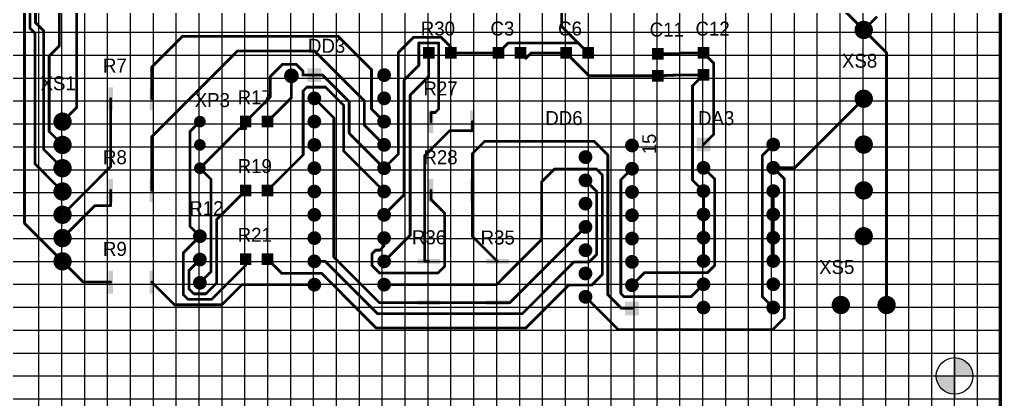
# Model space of a CAD drawing. Header units: millimetres. Extents: x -576 to 507, y -350 to 602.
# Drawn here: x 156.6 to 263.7, y 222.9 to 264.3 of the extents above; entities that cross this region are included whole.
import ezdxf

# ---------------------------------------------------------------- set-up
doc = ezdxf.new("R2010")
doc.units = ezdxf.units.MM

msp = doc.modelspace()

# ---------------------------------------------------------------- hatches: boundary and pattern name
h = msp.add_hatch(color=256)
h.dxf.hatch_style = 1
h.paths.add_polyline_path([(258.744, 337.419), (258.744, 335.419), (260.744, 335.419, 0.4142136)])
h.paths.add_polyline_path([(258.744, 335.419), (256.744, 335.419, 0.4142136), (258.744, 333.419)])
h.paths.add_polyline_path([(148.744, 337.419), (148.744, 335.419), (150.744, 335.419, 0.4142136)])
h.paths.add_polyline_path([(148.744, 335.419), (146.744, 335.419, 0.4142136), (148.744, 333.419)])
h.paths.add_polyline_path([(148.744, 227.419), (148.744, 225.419), (150.744, 225.419, 0.4142136)])
h.paths.add_polyline_path([(148.744, 225.419), (146.744, 225.419, 0.4142136), (148.744, 223.419)])
h.paths.add_polyline_path([(258.744, 227.419), (258.744, 225.419), (260.744, 225.419, 0.4142136)])
h.paths.add_polyline_path([(258.744, 225.419), (256.744, 225.419, 0.4142136), (258.744, 223.419)])

# ---------------------------------------------------------------- linework, layer by layer
for p, q in [((158.744, 220.419), (158.744, 340.419)), ((161.244, 220.419), (161.244, 340.419)), ((161.244, 220.419), (161.244, 340.419)), ((161.244, 220.419), (161.244, 340.419)), ((161.244, 220.419), (161.244, 340.419)), ((163.744, 220.419), (163.744, 340.419)), ((166.244, 220.419), (166.244, 340.419)), ((166.244, 220.419), (166.244, 340.419)), ((166.244, 220.419), (166.244, 340.419)), ((166.244, 220.419), (166.244, 340.419)), ((168.744, 220.419), (168.744, 340.419)), ((171.244, 220.419), (171.244, 340.419)), ((171.244, 220.419), (171.244, 340.419)), ((171.244, 220.419), (171.244, 340.419)), ((171.244, 220.419), (171.244, 340.419)), ((173.744, 220.419), (173.744, 340.419)), ((176.244, 220.419), (176.244, 340.419)), ((176.244, 220.419), (176.244, 340.419)), ((176.244, 220.419), (176.244, 340.419)), ((176.244, 220.419), (176.244, 340.419)), ((178.744, 220.419), (178.744, 340.419)), ((178.744, 220.419), (178.744, 340.419)), ((181.244, 220.419), (181.244, 340.419)), ((181.244, 220.419), (181.244, 340.419)), ((181.244, 220.419), (181.244, 340.419)), ((181.244, 220.419), (181.244, 340.419)), ((181.244, 220.419), (181.244, 340.419)), ((181.244, 220.419), (181.244, 340.419)), ((181.244, 220.419), (181.244, 340.419)), ((181.244, 220.419), (181.244, 340.419)), ((183.744, 220.419), (183.744, 340.419)), ((186.244, 220.419), (186.244, 340.419)), ((186.244, 220.419), (186.244, 340.419)), ((186.244, 220.419), (186.244, 340.419)), ((186.244, 220.419), (186.244, 340.419)), ((188.744, 220.419), (188.744, 340.419)), ((191.244, 220.419), (191.244, 340.419)), ((191.244, 220.419), (191.244, 340.419)), ((191.244, 220.419), (191.244, 340.419)), ((191.244, 220.419), (191.244, 340.419)), ((193.744, 220.419), (193.744, 340.419)), ((196.244, 220.419), (196.244, 340.419)), ((196.244, 220.419), (196.244, 340.419)), ((196.244, 220.419), (196.244, 340.419)), ((196.244, 220.419), (196.244, 340.419)), ((198.744, 220.419), (198.744, 340.419)), ((201.244, 220.419), (201.244, 340.419)), ((201.244, 220.419), (201.244, 340.419)), ((201.244, 220.419), (201.244, 340.419)), ((201.244, 220.419), (201.244, 340.419)), ((203.744, 220.419), (203.744, 340.419)), ((203.744, 220.419), (203.744, 340.419)), ((206.244, 220.419), (206.244, 340.419)), ((206.244, 220.419), (206.244, 340.419)), ((206.244, 220.419), (206.244, 340.419)), ((206.244, 220.419), (206.244, 340.419)), ((206.244, 220.419), (206.244, 340.419)), ((206.244, 220.419), (206.244, 340.419)), ((206.244, 220.419), (206.244, 340.419)), ((206.244, 220.419), (206.244, 340.419)), ((208.744, 220.419), (208.744, 340.419)), ((211.244, 220.419), (211.244, 340.419)), ((211.244, 220.419), (211.244, 340.419)), ((211.244, 220.419), (211.244, 340.419)), ((211.244, 220.419), (211.244, 340.419)), ((213.744, 220.419), (213.744, 340.419)), ((216.244, 220.419), (216.244, 340.419)), ((216.244, 220.419), (216.244, 340.419)), ((216.244, 220.419), (216.244, 340.419)), ((216.244, 220.419), (216.244, 340.419)), ((218.744, 220.419), (218.744, 340.419)), ((221.244, 220.419), (221.244, 340.419)), ((221.244, 220.419), (221.244, 340.419)), ((221.244, 220.419), (221.244, 340.419)), ((221.244, 220.419), (221.244, 340.419)), ((223.744, 220.419), (223.744, 340.419)), ((226.244, 220.419), (226.244, 340.419)), ((226.244, 220.419), (226.244, 340.419)), ((226.244, 220.419), (226.244, 340.419)), ((226.244, 220.419), (226.244, 340.419)), ((228.744, 220.419), (228.744, 340.419)), ((228.744, 220.419), (228.744, 340.419)), ((231.244, 220.419), (231.244, 340.419)), ((231.244, 220.419), (231.244, 340.419)), ((231.244, 220.419), (231.244, 340.419)), ((231.244, 220.419), (231.244, 340.419)), ((231.244, 220.419), (231.244, 340.419)), ((231.244, 220.419), (231.244, 340.419)), ((231.244, 220.419), (231.244, 340.419)), ((231.244, 220.419), (231.244, 340.419)), ((233.744, 220.419), (233.744, 340.419)), ((236.244, 220.419), (236.244, 340.419)), ((236.244, 220.419), (236.244, 340.419)), ((236.244, 220.419), (236.244, 340.419)), ((236.244, 220.419), (236.244, 340.419)), ((238.744, 220.419), (238.744, 340.419)), ((241.244, 220.419), (241.244, 340.419)), ((241.244, 220.419), (241.244, 340.419)), ((241.244, 220.419), (241.244, 340.419)), ((241.244, 220.419), (241.244, 340.419)), ((243.744, 220.419), (243.744, 340.419)), ((246.244, 220.419), (246.244, 340.419)), ((246.244, 220.419), (246.244, 340.419)), ((246.244, 220.419), (246.244, 340.419)), ((246.244, 220.419), (246.244, 340.419)), ((248.744, 220.419), (248.744, 340.419)), ((251.244, 220.419), (251.244, 340.419)), ((251.244, 220.419), (251.244, 340.419)), ((251.244, 220.419), (251.244, 340.419)), ((251.244, 220.419), (251.244, 340.419)), ((253.744, 220.419), (253.744, 340.419)), ((253.744, 220.419), (253.744, 340.419)), ((256.244, 220.419), (256.244, 340.419)), ((256.244, 220.419), (256.244, 340.419)), ((256.244, 220.419), (256.244, 340.419)), ((256.244, 220.419), (256.244, 340.419)), ((256.244, 220.419), (256.244, 340.419)), ((256.244, 220.419), (256.244, 340.419)), ((256.244, 220.419), (256.244, 340.419)), ((256.244, 220.419), (256.244, 340.419)), ((258.744, 220.419), (258.744, 340.419)), ((261.244, 220.419), (261.244, 340.419)), ((261.244, 220.419), (261.244, 340.419)), ((261.244, 220.419), (261.244, 340.419)), ((261.244, 220.419), (261.244, 340.419)), ((143.744, 262.919), (263.744, 262.919)), ((143.744, 260.419), (263.744, 260.419)), ((148.744, 260.419), (263.744, 260.419)), ((143.744, 257.919), (263.744, 257.919)), ((143.744, 255.419), (263.744, 255.419)), ((143.744, 252.919), (263.744, 252.919)), ((143.744, 250.419), (263.744, 250.419)), ((143.744, 247.919), (263.744, 247.919)), ((143.744, 245.419), (263.744, 245.419)), ((148.744, 245.419), (263.744, 245.419)), ((143.744, 242.919), (263.744, 242.919)), ((143.744, 240.419), (263.744, 240.419)), ((143.744, 237.919), (263.744, 237.919)), ((143.744, 235.419), (263.744, 235.419)), ((143.744, 232.919), (263.744, 232.919)), ((143.744, 230.419), (263.744, 230.419)), ((143.744, 227.919), (263.744, 227.919)), ((258.744, 227.919), (258.744, 222.919)), ((258.744, 227.919), (258.744, 222.919)), ((143.744, 225.419), (263.744, 225.419)), ((256.244, 225.419), (261.244, 225.419)), ((256.244, 225.419), (261.244, 225.419)), ((143.744, 222.919), (263.744, 222.919))]:
    msp.add_line(p, q)
at = {"lineweight": 60}
msp.add_line((263.744, 220.419), (263.744, 340.419), dxfattribs=at)
at = {"const_width": 0.3}
for points in [[(162.858, 254.698), (162.858, 304.872)], [(160.969, 261.433), (160.969, 296.016)], [(157.169, 242.069), (157.169, 290.2)], [(157.769, 263.359), (157.769, 271.699)], [(158.369, 263.957), (158.369, 271.45)], [(215.842, 263.537), (215.842, 271.145)], [(242.508, 269.471), (248.819, 263.159)], [(248.819, 263.159), (250.285, 264.625)], [(157.769, 263.359), (158.311, 262.818)], [(158.369, 263.957), (159.251, 263.075)], [(215.842, 263.537), (217.632, 261.747)], [(158.311, 248.548), (158.311, 262.818)], [(159.251, 250.148), (159.251, 263.075)], [(171.069, 259.113), (174.415, 262.458)], [(174.415, 262.458), (191.433, 262.458)], [(191.433, 262.458), (195.065, 258.826)], [(198.005, 260.715), (199.634, 262.344)], [(199.634, 262.344), (202.687, 262.344)], [(202.687, 262.344), (203.719, 261.312)], [(248.819, 263.159), (251.319, 260.659)], [(159.861, 260.324), (160.969, 261.433)], [(200.234, 261.744), (202.406, 261.744)], [(200.234, 259.296), (200.234, 261.744)], [(202.406, 254.546), (202.406, 261.744)], [(203.719, 260.659), (203.719, 261.312)], [(208.919, 260.659), (210.007, 261.747)], [(210.007, 261.747), (217.632, 261.747)], [(217.632, 261.747), (218.719, 260.659)], [(159.861, 252.078), (159.861, 260.324)], [(171.069, 251.518), (180.409, 260.858)], [(180.409, 260.858), (188.842, 260.858)], [(188.842, 260.858), (194.278, 255.422)], [(198.005, 249.645), (198.005, 260.715)], [(201.319, 258.095), (201.319, 260.659)], [(203.719, 260.659), (206.317, 260.659)], [(206.317, 260.659), (208.919, 260.659)], [(206.317, 260.659), (206.317, 260.659)], [(211.319, 260.659), (211.919, 260.06)], [(211.919, 260.06), (212.519, 260.659)], [(212.519, 260.659), (216.319, 260.659)], [(216.319, 260.659), (218.819, 258.159)], [(226.319, 260.559), (228.745, 260.559)], [(228.745, 260.559), (228.845, 260.659)], [(228.845, 260.659), (231.319, 260.659)], [(231.319, 260.659), (232.428, 259.55)], [(251.319, 233.159), (251.319, 260.659)], [(171.069, 255.659), (171.069, 259.113)], [(183.994, 258.066), (185.338, 259.409)], [(185.338, 259.409), (186.837, 259.409)], [(186.837, 259.409), (187.569, 258.677)], [(198.634, 257.695), (200.234, 259.296)], [(232.428, 251.768), (232.428, 259.55)], [(183.994, 255.834), (183.994, 258.066)], [(186.319, 255.759), (186.319, 258.159)], [(187.569, 258.239), (187.569, 258.677)], [(187.569, 258.239), (188.819, 258.239)], [(188.819, 258.239), (189.71, 258.239)], [(189.71, 258.239), (192.627, 255.323)], [(195.065, 254.534), (195.065, 258.826)], [(199.289, 256.065), (201.319, 258.095)], [(218.819, 258.159), (226.319, 258.159)], [(226.319, 258.159), (228.845, 258.259)], [(228.845, 258.259), (231.319, 258.259)], [(230.117, 257.057), (231.319, 258.259)], [(187.597, 256.514), (188.004, 256.921)], [(188.004, 256.921), (190.036, 256.921)], [(190.036, 256.921), (192.017, 254.94)], [(198.634, 245.194), (198.634, 257.695)], [(230.117, 246.782), (230.117, 257.057)], [(187.597, 249.537), (187.597, 256.514)], [(199.289, 240.769), (199.289, 256.065)], [(166.569, 248.249), (166.569, 255.659)], [(181.319, 253.159), (183.994, 255.834)], [(183.719, 253.159), (186.319, 255.759)], [(188.819, 255.699), (190.95, 253.569)], [(192.017, 249.962), (192.017, 254.94)], [(192.627, 251.892), (192.627, 255.323)], [(194.278, 252.781), (194.278, 255.422)], [(241.279, 248.119), (248.819, 255.659)], [(161.319, 253.159), (162.858, 254.698)], [(195.065, 254.534), (196.439, 253.159)], [(201.569, 254.152), (202.012, 254.152)], [(201.569, 253.159), (201.569, 254.152)], [(202.012, 254.152), (202.406, 254.546)], [(175.228, 252.068), (176.319, 253.159)], [(181.319, 252.387), (181.319, 253.159)], [(190.95, 238.379), (190.95, 253.569)], [(194.278, 252.781), (196.439, 250.619)], [(206.069, 252.171), (206.069, 253.159)], [(159.861, 252.078), (161.319, 250.619)], [(175.228, 241.751), (175.228, 252.068)], [(176.319, 248.079), (180.627, 252.387)], [(180.627, 252.387), (181.319, 252.387)], [(192.627, 251.892), (196.439, 248.079)], [(200.856, 249.428), (203.599, 252.171)], [(203.599, 252.171), (206.069, 252.171)], [(231.319, 250.659), (232.428, 251.768)], [(171.069, 245.659), (171.069, 251.518)], [(206.069, 249.663), (207.409, 251.003)], [(207.409, 251.003), (219.398, 251.003)], [(219.398, 251.003), (220.871, 249.529)], [(237.737, 249.457), (238.939, 250.659)], [(159.251, 250.148), (161.319, 248.079)], [(183.719, 245.659), (187.597, 249.537)], [(192.017, 249.962), (196.439, 245.539)], [(196.439, 248.079), (198.005, 249.645)], [(200.856, 237.909), (200.856, 249.428)], [(206.069, 245.659), (206.069, 249.663)], [(220.871, 234.289), (220.871, 249.529)], [(237.737, 234.082), (237.737, 249.457)], [(158.311, 248.548), (161.319, 245.539)], [(161.319, 242.999), (166.569, 248.249)], [(176.319, 248.079), (177.539, 246.86)], [(213.658, 246.608), (215.029, 247.98)], [(215.029, 247.98), (219.627, 247.98)], [(219.627, 247.98), (220.262, 247.345)], [(220.262, 236.474), (220.262, 247.345)], [(222.294, 246.808), (223.511, 248.025)], [(231.319, 248.119), (232.53, 246.909)], [(238.939, 248.119), (240.15, 246.909)], [(238.939, 248.119), (241.279, 248.119)], [(177.539, 236.799), (177.539, 246.86)], [(213.658, 240.309), (213.658, 246.608)], [(218.431, 246.755), (219.652, 245.535)], [(222.294, 234.416), (222.294, 246.808)], [(230.117, 246.782), (231.319, 245.579)], [(232.53, 237.464), (232.53, 246.909)], [(240.15, 231.749), (240.15, 246.909)], [(166.569, 243.992), (166.569, 245.659)], [(178.149, 242.489), (181.319, 245.659)], [(196.439, 242.999), (198.634, 245.194)], [(201.569, 244.653), (201.569, 245.659)], [(206.069, 240.659), (206.069, 245.659)], [(219.652, 238.658), (219.652, 245.535)], [(231.319, 243.039), (231.319, 245.579)], [(238.939, 243.039), (238.939, 245.579)], [(201.569, 244.653), (203.041, 243.181)], [(161.319, 240.459), (164.852, 243.992)], [(164.852, 243.992), (166.569, 243.992)], [(203.041, 237.363), (203.041, 243.181)], [(231.319, 240.499), (231.319, 243.039)], [(238.939, 240.499), (238.939, 243.039)], [(157.169, 242.069), (161.319, 237.919)], [(178.149, 235.554), (178.149, 242.489)], [(175.228, 241.751), (176.319, 240.659)], [(210.165, 233.409), (218.431, 241.675)], [(174.519, 238.859), (176.319, 240.659)], [(196.439, 237.919), (199.289, 240.769)], [(196.439, 239.601), (196.439, 240.459)], [(206.069, 240.659), (208.819, 237.909)], [(208.728, 235.379), (213.658, 240.309)], [(231.319, 237.959), (231.319, 240.499)], [(238.939, 237.959), (238.939, 240.499)], [(174.519, 234.284), (174.519, 238.859)], [(195.116, 238.734), (195.522, 239.141)], [(195.116, 237.464), (195.116, 238.734)], [(195.522, 239.141), (195.979, 239.141)], [(195.979, 239.141), (196.439, 239.601)], [(161.319, 237.919), (163.579, 235.659)], [(175.119, 236.919), (176.319, 238.119)], [(181.319, 237.489), (181.319, 238.159)], [(183.719, 238.159), (185.278, 236.601)], [(188.819, 237.919), (190.003, 237.919)], [(190.003, 237.919), (195.716, 232.207)], [(190.95, 238.379), (195.919, 233.409)], [(200.856, 237.909), (201.319, 237.909)], [(211.524, 232.207), (217.163, 237.845)], [(217.163, 237.845), (218.839, 237.845)], [(218.839, 237.845), (219.652, 238.658)], [(175.119, 234.919), (175.119, 236.919)], [(176.319, 235.579), (177.539, 236.799)], [(177.609, 233.779), (181.319, 237.489)], [(185.278, 236.601), (189.629, 236.601)], [(189.629, 236.601), (195.571, 230.659)], [(195.116, 237.464), (195.929, 236.652)], [(195.929, 236.652), (202.329, 236.652)], [(202.329, 236.652), (203.041, 237.363)], [(223.511, 235.325), (224.863, 236.677)], [(224.863, 236.677), (231.743, 236.677)], [(231.743, 236.677), (232.53, 237.464)], [(163.579, 235.659), (166.569, 235.659)], [(171.069, 235.659), (173.549, 233.179)], [(176.974, 234.379), (178.149, 235.554)], [(219.119, 235.331), (220.262, 236.474)], [(175.119, 234.919), (175.659, 234.379)], [(178.719, 233.179), (180.919, 235.379)], [(180.919, 235.379), (188.819, 235.379)], [(196.439, 235.379), (208.728, 235.379)], [(211.933, 230.659), (216.604, 235.331)], [(216.604, 235.331), (219.119, 235.331)], [(229.961, 234.061), (231.319, 235.419)], [(174.519, 234.284), (175.024, 233.779)], [(175.024, 233.779), (177.609, 233.779)], [(175.659, 234.379), (176.974, 234.379)], [(195.919, 233.409), (201.319, 233.409)], [(201.319, 233.409), (208.819, 233.409)], [(208.819, 233.409), (210.165, 233.409)], [(218.431, 234.055), (222.007, 230.479)], [(220.871, 234.289), (222.375, 232.785)], [(222.294, 234.416), (222.649, 234.061)], [(222.649, 234.061), (229.961, 234.061)], [(237.737, 234.082), (238.939, 232.879)], [(173.549, 233.179), (178.719, 233.179)], [(222.375, 232.785), (223.511, 232.785)], [(195.716, 232.207), (211.524, 232.207)], [(238.88, 230.479), (240.15, 231.749)], [(195.571, 230.659), (211.933, 230.659)], [(222.007, 230.479), (238.88, 230.479)]]:
    msp.add_lwpolyline(points, dxfattribs=at)
for points, const_width in [([(157.694, 263.359, 1), (157.844, 263.359, 1)], 0.15), ([(157.694, 263.359, 1), (157.844, 263.359, 1)], 0.15), ([(158.294, 263.957, 1), (158.444, 263.957, 1)], 0.15), ([(158.294, 263.957, 1), (158.444, 263.957, 1)], 0.15), ([(215.767, 263.537, 1), (215.917, 263.537, 1)], 0.15), ([(215.767, 263.537, 1), (215.917, 263.537, 1)], 0.15), ([(248.319, 263.159, 1), (249.319, 263.159, 1)], 1), ([(158.236, 262.818, 1), (158.386, 262.818, 1)], 0.15), ([(158.236, 262.818, 1), (158.386, 262.818, 1)], 0.15), ([(159.176, 263.075, 1), (159.326, 263.075, 1)], 0.15), ([(159.176, 263.075, 1), (159.326, 263.075, 1)], 0.15), ([(174.34, 262.458, 1), (174.49, 262.458, 1)], 0.15), ([(174.34, 262.458, 1), (174.49, 262.458, 1)], 0.15), ([(191.358, 262.458, 1), (191.508, 262.458, 1)], 0.15), ([(191.358, 262.458, 1), (191.508, 262.458, 1)], 0.15), ([(199.559, 262.344, 1), (199.709, 262.344, 1)], 0.15), ([(199.559, 262.344, 1), (199.709, 262.344, 1)], 0.15), ([(202.612, 262.344, 1), (202.762, 262.344, 1)], 0.15), ([(202.612, 262.344, 1), (202.762, 262.344, 1)], 0.15), ([(248.744, 263.159, 1), (248.894, 263.159, 1)], 0.15), ([(248.744, 263.159, 1), (248.894, 263.159, 1)], 0.15), ([(248.744, 263.159, 1), (248.894, 263.159, 1)], 0.15), ([(160.894, 261.433, 1), (161.044, 261.433, 1)], 0.15), ([(160.894, 261.433, 1), (161.044, 261.433, 1)], 0.15), ([(200.159, 261.744, 1), (200.309, 261.744, 1)], 0.15), ([(200.159, 261.744, 1), (200.309, 261.744, 1)], 0.15), ([(202.331, 261.744, 1), (202.481, 261.744, 1)], 0.15), ([(202.331, 261.744, 1), (202.481, 261.744, 1)], 0.15), ([(203.644, 261.312, 1), (203.794, 261.312, 1)], 0.15), ([(203.644, 261.312, 1), (203.794, 261.312, 1)], 0.15), ([(209.932, 261.747, 1), (210.082, 261.747, 1)], 0.15), ([(209.932, 261.747, 1), (210.082, 261.747, 1)], 0.15), ([(217.557, 261.747, 1), (217.707, 261.747, 1)], 0.15), ([(217.557, 261.747, 1), (217.707, 261.747, 1)], 0.15), ([(217.557, 261.747, 1), (217.707, 261.747, 1)], 0.15), ([(159.786, 260.324, 1), (159.936, 260.324, 1)], 0.15), ([(159.786, 260.324, 1), (159.936, 260.324, 1)], 0.15), ([(180.334, 260.858, 1), (180.484, 260.858, 1)], 0.15), ([(180.334, 260.858, 1), (180.484, 260.858, 1)], 0.15), ([(188.767, 260.858, 1), (188.917, 260.858, 1)], 0.15), ([(188.767, 260.858, 1), (188.917, 260.858, 1)], 0.15), ([(197.93, 260.715, 1), (198.08, 260.715, 1)], 0.15), ([(197.93, 260.715, 1), (198.08, 260.715, 1)], 0.15), ([(201.244, 260.659, 1), (201.394, 260.659, 1)], 0.15), ([(203.644, 260.659, 1), (203.794, 260.659, 1)], 0.15), ([(203.644, 260.659, 1), (203.794, 260.659, 1)], 0.15), ([(206.242, 260.659, 1), (206.392, 260.659, 1)], 0.15), ([(206.242, 260.659, 1), (206.392, 260.659, 1)], 0.15), ([(206.242, 260.659, 1), (206.392, 260.659, 1)], 0.15), ([(206.242, 260.659, 1), (206.392, 260.659, 1)], 0.15), ([(208.844, 260.659, 1), (208.994, 260.659, 1)], 0.15), ([(208.844, 260.659, 1), (208.994, 260.659, 1)], 0.15), ([(211.244, 260.659, 1), (211.394, 260.659, 1)], 0.15), ([(212.444, 260.659, 1), (212.594, 260.659, 1)], 0.15), ([(212.444, 260.659, 1), (212.594, 260.659, 1)], 0.15), ([(216.244, 260.659, 1), (216.394, 260.659, 1)], 0.15), ([(216.244, 260.659, 1), (216.394, 260.659, 1)], 0.15), ([(218.644, 260.659, 1), (218.794, 260.659, 1)], 0.15), ([(226.244, 260.559, 1), (226.394, 260.559, 1)], 0.15), ([(228.67, 260.559, 1), (228.82, 260.559, 1)], 0.15), ([(228.67, 260.559, 1), (228.82, 260.559, 1)], 0.15), ([(228.77, 260.659, 1), (228.92, 260.659, 1)], 0.15), ([(228.77, 260.659, 1), (228.92, 260.659, 1)], 0.15), ([(231.244, 260.659, 1), (231.394, 260.659, 1)], 0.15), ([(231.244, 260.659, 1), (231.394, 260.659, 1)], 0.15), ([(251.244, 260.659, 1), (251.394, 260.659, 1)], 0.15), ([(251.244, 260.659, 1), (251.394, 260.659, 1)], 0.15), ([(170.994, 259.113, 1), (171.144, 259.113, 1)], 0.15), ([(170.994, 259.113, 1), (171.144, 259.113, 1)], 0.15), ([(185.263, 259.409, 1), (185.413, 259.409, 1)], 0.15), ([(185.263, 259.409, 1), (185.413, 259.409, 1)], 0.15), ([(186.762, 259.409, 1), (186.912, 259.409, 1)], 0.15), ([(186.762, 259.409, 1), (186.912, 259.409, 1)], 0.15), ([(200.159, 259.296, 1), (200.309, 259.296, 1)], 0.15), ([(200.159, 259.296, 1), (200.309, 259.296, 1)], 0.15), ([(211.844, 260.06, 1), (211.994, 260.06, 1)], 0.15), ([(211.844, 260.06, 1), (211.994, 260.06, 1)], 0.15), ([(232.353, 259.55, 1), (232.503, 259.55, 1)], 0.15), ([(232.353, 259.55, 1), (232.503, 259.55, 1)], 0.15), ([(183.919, 258.066, 1), (184.069, 258.066, 1)], 0.15), ([(183.919, 258.066, 1), (184.069, 258.066, 1)], 0.15), ([(185.919, 258.159, 1), (186.719, 258.159, 1)], 0.8), ([(186.244, 258.159, 1), (186.394, 258.159, 1)], 0.15), ([(187.494, 258.677, 1), (187.644, 258.677, 1)], 0.15), ([(187.494, 258.677, 1), (187.644, 258.677, 1)], 0.15), ([(187.494, 258.239, 1), (187.644, 258.239, 1)], 0.15), ([(187.494, 258.239, 1), (187.644, 258.239, 1)], 0.15), ([(188.744, 258.239, 1), (188.894, 258.239, 1)], 0.15), ([(188.744, 258.239, 1), (188.894, 258.239, 1)], 0.15), ([(189.635, 258.239, 1), (189.785, 258.239, 1)], 0.15), ([(189.635, 258.239, 1), (189.785, 258.239, 1)], 0.15), ([(194.99, 258.826, 1), (195.14, 258.826, 1)], 0.15), ([(194.99, 258.826, 1), (195.14, 258.826, 1)], 0.15), ([(196.064, 258.239, 1), (196.814, 258.239, 1)], 0.75), ([(201.244, 258.095, 1), (201.394, 258.095, 1)], 0.15), ([(201.244, 258.095, 1), (201.394, 258.095, 1)], 0.15), ([(218.744, 258.159, 1), (218.894, 258.159, 1)], 0.15), ([(218.744, 258.159, 1), (218.894, 258.159, 1)], 0.15), ([(226.244, 258.159, 1), (226.394, 258.159, 1)], 0.15), ([(226.244, 258.159, 1), (226.394, 258.159, 1)], 0.15), ([(228.77, 258.259, 1), (228.92, 258.259, 1)], 0.15), ([(228.77, 258.259, 1), (228.92, 258.259, 1)], 0.15), ([(231.244, 258.259, 1), (231.394, 258.259, 1)], 0.15), ([(231.244, 258.259, 1), (231.394, 258.259, 1)], 0.15), ([(187.929, 256.921, 1), (188.079, 256.921, 1)], 0.15), ([(187.929, 256.921, 1), (188.079, 256.921, 1)], 0.15), ([(189.961, 256.921, 1), (190.111, 256.921, 1)], 0.15), ([(189.961, 256.921, 1), (190.111, 256.921, 1)], 0.15), ([(198.559, 257.695, 1), (198.709, 257.695, 1)], 0.15), ([(198.559, 257.695, 1), (198.709, 257.695, 1)], 0.15), ([(230.042, 257.057, 1), (230.192, 257.057, 1)], 0.15), ([(230.042, 257.057, 1), (230.192, 257.057, 1)], 0.15), ([(187.522, 256.514, 1), (187.672, 256.514, 1)], 0.15), ([(187.522, 256.514, 1), (187.672, 256.514, 1)], 0.15), ([(188.444, 255.699, 1), (189.194, 255.699, 1)], 0.75), ([(196.064, 255.699, 1), (196.814, 255.699, 1)], 0.75), ([(199.214, 256.065, 1), (199.364, 256.065, 1)], 0.15), ([(199.214, 256.065, 1), (199.364, 256.065, 1)], 0.15), ([(248.319, 255.659, 1), (249.319, 255.659, 1)], 1), ([(166.494, 255.659, 1), (166.644, 255.659, 1)], 0.15), ([(170.994, 255.659, 1), (171.144, 255.659, 1)], 0.15), ([(183.919, 255.834, 1), (184.069, 255.834, 1)], 0.15), ([(183.919, 255.834, 1), (184.069, 255.834, 1)], 0.15), ([(186.244, 255.759, 1), (186.394, 255.759, 1)], 0.15), ([(186.244, 255.759, 1), (186.394, 255.759, 1)], 0.15), ([(188.744, 255.699, 1), (188.894, 255.699, 1)], 0.15), ([(191.942, 254.94, 1), (192.092, 254.94, 1)], 0.15), ([(191.942, 254.94, 1), (192.092, 254.94, 1)], 0.15), ([(192.552, 255.323, 1), (192.702, 255.323, 1)], 0.15), ([(192.552, 255.323, 1), (192.702, 255.323, 1)], 0.15), ([(194.203, 255.422, 1), (194.353, 255.422, 1)], 0.15), ([(194.203, 255.422, 1), (194.353, 255.422, 1)], 0.15), ([(248.744, 255.659, 1), (248.894, 255.659, 1)], 0.15), ([(160.819, 253.159, 1), (161.819, 253.159, 1)], 1), ([(162.783, 254.698, 1), (162.933, 254.698, 1)], 0.15), ([(162.783, 254.698, 1), (162.933, 254.698, 1)], 0.15), ([(188.444, 253.159, 1), (189.194, 253.159, 1)], 0.75), ([(194.99, 254.534, 1), (195.14, 254.534, 1)], 0.15), ([(194.99, 254.534, 1), (195.14, 254.534, 1)], 0.15), ([(196.064, 253.159, 1), (196.814, 253.159, 1)], 0.75), ([(201.494, 254.152, 1), (201.644, 254.152, 1)], 0.15), ([(201.494, 254.152, 1), (201.644, 254.152, 1)], 0.15), ([(201.937, 254.152, 1), (202.087, 254.152, 1)], 0.15), ([(201.937, 254.152, 1), (202.087, 254.152, 1)], 0.15), ([(202.331, 254.546, 1), (202.481, 254.546, 1)], 0.15), ([(202.331, 254.546, 1), (202.481, 254.546, 1)], 0.15), ([(161.244, 253.159, 1), (161.394, 253.159, 1)], 0.15), ([(176.002, 253.159, 1), (176.637, 253.159, 1)], 0.635), ([(176.244, 253.159, 1), (176.394, 253.159, 1)], 0.15), ([(181.244, 253.159, 1), (181.394, 253.159, 1)], 0.15), ([(181.244, 253.159, 1), (181.394, 253.159, 1)], 0.15), ([(183.644, 253.159, 1), (183.794, 253.159, 1)], 0.15), ([(190.875, 253.569, 1), (191.025, 253.569, 1)], 0.15), ([(190.875, 253.569, 1), (191.025, 253.569, 1)], 0.15), ([(194.203, 252.781, 1), (194.353, 252.781, 1)], 0.15), ([(194.203, 252.781, 1), (194.353, 252.781, 1)], 0.15), ([(196.364, 253.159, 1), (196.514, 253.159, 1)], 0.15), ([(201.494, 253.159, 1), (201.644, 253.159, 1)], 0.15), ([(205.994, 253.159, 1), (206.144, 253.159, 1)], 0.15), ([(159.786, 252.078, 1), (159.936, 252.078, 1)], 0.15), ([(159.786, 252.078, 1), (159.936, 252.078, 1)], 0.15), ([(175.153, 252.068, 1), (175.303, 252.068, 1)], 0.15), ([(175.153, 252.068, 1), (175.303, 252.068, 1)], 0.15), ([(180.552, 252.387, 1), (180.702, 252.387, 1)], 0.15), ([(180.552, 252.387, 1), (180.702, 252.387, 1)], 0.15), ([(181.244, 252.387, 1), (181.394, 252.387, 1)], 0.15), ([(181.244, 252.387, 1), (181.394, 252.387, 1)], 0.15), ([(192.552, 251.892, 1), (192.702, 251.892, 1)], 0.15), ([(192.552, 251.892, 1), (192.702, 251.892, 1)], 0.15), ([(203.524, 252.171, 1), (203.674, 252.171, 1)], 0.15), ([(203.524, 252.171, 1), (203.674, 252.171, 1)], 0.15), ([(205.994, 252.171, 1), (206.144, 252.171, 1)], 0.15), ([(205.994, 252.171, 1), (206.144, 252.171, 1)], 0.15), ([(232.353, 251.768, 1), (232.503, 251.768, 1)], 0.15), ([(232.353, 251.768, 1), (232.503, 251.768, 1)], 0.15), ([(160.819, 250.619, 1), (161.819, 250.619, 1)], 1), ([(161.244, 250.619, 1), (161.394, 250.619, 1)], 0.15), ([(170.994, 251.518, 1), (171.144, 251.518, 1)], 0.15), ([(170.994, 251.518, 1), (171.144, 251.518, 1)], 0.15), ([(176.002, 250.619, 1), (176.637, 250.619, 1)], 0.635), ([(188.444, 250.619, 1), (189.194, 250.619, 1)], 0.75), ([(196.064, 250.619, 1), (196.814, 250.619, 1)], 0.75), ([(196.364, 250.619, 1), (196.514, 250.619, 1)], 0.15), ([(207.334, 251.003, 1), (207.484, 251.003, 1)], 0.15), ([(207.334, 251.003, 1), (207.484, 251.003, 1)], 0.15), ([(219.323, 251.003, 1), (219.473, 251.003, 1)], 0.15), ([(219.323, 251.003, 1), (219.473, 251.003, 1)], 0.15), ([(223.136, 250.565, 1), (223.886, 250.565, 1)], 0.75), ([(231.244, 250.659, 1), (231.394, 250.659, 1)], 0.15), ([(238.564, 250.659, 1), (239.314, 250.659, 1)], 0.75), ([(238.864, 250.659, 1), (239.014, 250.659, 1)], 0.15), ([(248.319, 250.659, 1), (249.319, 250.659, 1)], 1), ([(159.176, 250.148, 1), (159.326, 250.148, 1)], 0.15), ([(159.176, 250.148, 1), (159.326, 250.148, 1)], 0.15), ([(187.522, 249.537, 1), (187.672, 249.537, 1)], 0.15), ([(187.522, 249.537, 1), (187.672, 249.537, 1)], 0.15), ([(191.942, 249.962, 1), (192.092, 249.962, 1)], 0.15), ([(191.942, 249.962, 1), (192.092, 249.962, 1)], 0.15), ([(197.93, 249.645, 1), (198.08, 249.645, 1)], 0.15), ([(197.93, 249.645, 1), (198.08, 249.645, 1)], 0.15), ([(200.781, 249.428, 1), (200.931, 249.428, 1)], 0.15), ([(200.781, 249.428, 1), (200.931, 249.428, 1)], 0.15), ([(205.994, 249.663, 1), (206.144, 249.663, 1)], 0.15), ([(205.994, 249.663, 1), (206.144, 249.663, 1)], 0.15), ([(218.056, 249.295, 1), (218.806, 249.295, 1)], 0.75), ([(220.796, 249.529, 1), (220.946, 249.529, 1)], 0.15), ([(220.796, 249.529, 1), (220.946, 249.529, 1)], 0.15), ([(237.662, 249.457, 1), (237.812, 249.457, 1)], 0.15), ([(237.662, 249.457, 1), (237.812, 249.457, 1)], 0.15), ([(158.236, 248.548, 1), (158.386, 248.548, 1)], 0.15), ([(158.236, 248.548, 1), (158.386, 248.548, 1)], 0.15), ([(160.819, 248.079, 1), (161.819, 248.079, 1)], 1), ([(176.002, 248.079, 1), (176.637, 248.079, 1)], 0.635), ([(188.444, 248.079, 1), (189.194, 248.079, 1)], 0.75), ([(196.064, 248.079, 1), (196.814, 248.079, 1)], 0.75), ([(223.136, 248.025, 1), (223.886, 248.025, 1)], 0.75), ([(230.944, 248.119, 1), (231.694, 248.119, 1)], 0.75), ([(238.564, 248.119, 1), (239.314, 248.119, 1)], 0.75), ([(161.244, 248.079, 1), (161.394, 248.079, 1)], 0.15), ([(166.494, 248.249, 1), (166.644, 248.249, 1)], 0.15), ([(166.494, 248.249, 1), (166.644, 248.249, 1)], 0.15), ([(176.244, 248.079, 1), (176.394, 248.079, 1)], 0.15), ([(176.244, 248.079, 1), (176.394, 248.079, 1)], 0.15), ([(196.364, 248.079, 1), (196.514, 248.079, 1)], 0.15), ([(196.364, 248.079, 1), (196.514, 248.079, 1)], 0.15), ([(214.954, 247.98, 1), (215.104, 247.98, 1)], 0.15), ([(214.954, 247.98, 1), (215.104, 247.98, 1)], 0.15), ([(218.056, 246.755, 1), (218.806, 246.755, 1)], 0.75), ([(219.552, 247.98, 1), (219.702, 247.98, 1)], 0.15), ([(219.552, 247.98, 1), (219.702, 247.98, 1)], 0.15), ([(220.187, 247.345, 1), (220.337, 247.345, 1)], 0.15), ([(220.187, 247.345, 1), (220.337, 247.345, 1)], 0.15), ([(223.436, 248.025, 1), (223.586, 248.025, 1)], 0.15), ([(231.244, 248.119, 1), (231.394, 248.119, 1)], 0.15), ([(238.864, 248.119, 1), (239.014, 248.119, 1)], 0.15), ([(238.864, 248.119, 1), (239.014, 248.119, 1)], 0.15), ([(241.204, 248.119, 1), (241.354, 248.119, 1)], 0.15), ([(241.204, 248.119, 1), (241.354, 248.119, 1)], 0.15), ([(160.819, 245.539, 1), (161.819, 245.539, 1)], 1), ([(177.464, 246.86, 1), (177.614, 246.86, 1)], 0.15), ([(177.464, 246.86, 1), (177.614, 246.86, 1)], 0.15), ([(213.583, 246.608, 1), (213.733, 246.608, 1)], 0.15), ([(213.583, 246.608, 1), (213.733, 246.608, 1)], 0.15), ([(218.356, 246.755, 1), (218.506, 246.755, 1)], 0.15), ([(222.219, 246.808, 1), (222.369, 246.808, 1)], 0.15), ([(222.219, 246.808, 1), (222.369, 246.808, 1)], 0.15), ([(230.042, 246.782, 1), (230.192, 246.782, 1)], 0.15), ([(230.042, 246.782, 1), (230.192, 246.782, 1)], 0.15), ([(232.455, 246.909, 1), (232.605, 246.909, 1)], 0.15), ([(232.455, 246.909, 1), (232.605, 246.909, 1)], 0.15), ([(240.075, 246.909, 1), (240.225, 246.909, 1)], 0.15), ([(240.075, 246.909, 1), (240.225, 246.909, 1)], 0.15), ([(248.319, 245.659, 1), (249.319, 245.659, 1)], 1), ([(161.244, 245.539, 1), (161.394, 245.539, 1)], 0.15), ([(166.494, 245.659, 1), (166.644, 245.659, 1)], 0.15), ([(170.994, 245.659, 1), (171.144, 245.659, 1)], 0.15), ([(181.244, 245.659, 1), (181.394, 245.659, 1)], 0.15), ([(183.644, 245.659, 1), (183.794, 245.659, 1)], 0.15), ([(188.444, 245.539, 1), (189.194, 245.539, 1)], 0.75), ([(196.064, 245.539, 1), (196.814, 245.539, 1)], 0.75), ([(196.364, 245.539, 1), (196.514, 245.539, 1)], 0.15), ([(198.559, 245.194, 1), (198.709, 245.194, 1)], 0.15), ([(198.559, 245.194, 1), (198.709, 245.194, 1)], 0.15), ([(201.494, 245.659, 1), (201.644, 245.659, 1)], 0.15), ([(205.994, 245.659, 1), (206.144, 245.659, 1)], 0.15), ([(205.994, 245.659, 1), (206.144, 245.659, 1)], 0.15), ([(219.577, 245.535, 1), (219.727, 245.535, 1)], 0.15), ([(219.577, 245.535, 1), (219.727, 245.535, 1)], 0.15), ([(223.136, 245.485, 1), (223.886, 245.485, 1)], 0.75), ([(230.944, 245.579, 1), (231.694, 245.579, 1)], 0.75), ([(231.244, 245.579, 1), (231.394, 245.579, 1)], 0.15), ([(231.244, 245.579, 1), (231.394, 245.579, 1)], 0.15), ([(238.564, 245.579, 1), (239.314, 245.579, 1)], 0.75), ([(238.864, 245.579, 1), (239.014, 245.579, 1)], 0.15), ([(201.494, 244.653, 1), (201.644, 244.653, 1)], 0.15), ([(201.494, 244.653, 1), (201.644, 244.653, 1)], 0.15), ([(218.056, 244.215, 1), (218.806, 244.215, 1)], 0.75), ([(160.819, 242.999, 1), (161.819, 242.999, 1)], 1), ([(161.244, 242.999, 1), (161.394, 242.999, 1)], 0.15), ([(164.777, 243.992, 1), (164.927, 243.992, 1)], 0.15), ([(164.777, 243.992, 1), (164.927, 243.992, 1)], 0.15), ([(166.494, 243.992, 1), (166.644, 243.992, 1)], 0.15), ([(166.494, 243.992, 1), (166.644, 243.992, 1)], 0.15), ([(188.444, 242.999, 1), (189.194, 242.999, 1)], 0.75), ([(196.064, 242.999, 1), (196.814, 242.999, 1)], 0.75), ([(196.364, 242.999, 1), (196.514, 242.999, 1)], 0.15), ([(202.966, 243.181, 1), (203.116, 243.181, 1)], 0.15), ([(202.966, 243.181, 1), (203.116, 243.181, 1)], 0.15), ([(223.136, 242.945, 1), (223.886, 242.945, 1)], 0.75), ([(230.944, 243.039, 1), (231.694, 243.039, 1)], 0.75), ([(231.244, 243.039, 1), (231.394, 243.039, 1)], 0.15), ([(231.244, 243.039, 1), (231.394, 243.039, 1)], 0.15), ([(238.564, 243.039, 1), (239.314, 243.039, 1)], 0.75), ([(238.864, 243.039, 1), (239.014, 243.039, 1)], 0.15), ([(238.864, 243.039, 1), (239.014, 243.039, 1)], 0.15), ([(157.094, 242.069, 1), (157.244, 242.069, 1)], 0.15), ([(157.094, 242.069, 1), (157.244, 242.069, 1)], 0.15), ([(178.074, 242.489, 1), (178.224, 242.489, 1)], 0.15), ([(178.074, 242.489, 1), (178.224, 242.489, 1)], 0.15), ([(218.056, 241.675, 1), (218.806, 241.675, 1)], 0.75), ([(160.819, 240.459, 1), (161.819, 240.459, 1)], 1), ([(175.153, 241.751, 1), (175.303, 241.751, 1)], 0.15), ([(175.153, 241.751, 1), (175.303, 241.751, 1)], 0.15), ([(175.944, 240.659, 1), (176.694, 240.659, 1)], 0.75), ([(188.444, 240.459, 1), (189.194, 240.459, 1)], 0.75), ([(196.064, 240.459, 1), (196.814, 240.459, 1)], 0.75), ([(218.356, 241.675, 1), (218.506, 241.675, 1)], 0.15), ([(223.136, 240.405, 1), (223.886, 240.405, 1)], 0.75), ([(230.944, 240.499, 1), (231.694, 240.499, 1)], 0.75), ([(238.564, 240.499, 1), (239.314, 240.499, 1)], 0.75), ([(248.319, 240.659, 1), (249.319, 240.659, 1)], 1), ([(161.244, 240.459, 1), (161.394, 240.459, 1)], 0.15), ([(176.244, 240.659, 1), (176.394, 240.659, 1)], 0.15), ([(176.244, 240.659, 1), (176.394, 240.659, 1)], 0.15), ([(196.364, 240.459, 1), (196.514, 240.459, 1)], 0.15), ([(199.214, 240.769, 1), (199.364, 240.769, 1)], 0.15), ([(199.214, 240.769, 1), (199.364, 240.769, 1)], 0.15), ([(205.994, 240.659, 1), (206.144, 240.659, 1)], 0.15), ([(205.994, 240.659, 1), (206.144, 240.659, 1)], 0.15), ([(213.583, 240.309, 1), (213.733, 240.309, 1)], 0.15), ([(213.583, 240.309, 1), (213.733, 240.309, 1)], 0.15), ([(231.244, 240.499, 1), (231.394, 240.499, 1)], 0.15), ([(231.244, 240.499, 1), (231.394, 240.499, 1)], 0.15), ([(238.864, 240.499, 1), (239.014, 240.499, 1)], 0.15), ([(238.864, 240.499, 1), (239.014, 240.499, 1)], 0.15), ([(160.819, 237.919, 1), (161.819, 237.919, 1)], 1), ([(174.444, 238.859, 1), (174.594, 238.859, 1)], 0.15), ([(174.444, 238.859, 1), (174.594, 238.859, 1)], 0.15), ([(175.944, 238.119, 1), (176.694, 238.119, 1)], 0.75), ([(195.041, 238.734, 1), (195.191, 238.734, 1)], 0.15), ([(195.041, 238.734, 1), (195.191, 238.734, 1)], 0.15), ([(195.447, 239.141, 1), (195.597, 239.141, 1)], 0.15), ([(195.447, 239.141, 1), (195.597, 239.141, 1)], 0.15), ([(195.904, 239.141, 1), (196.054, 239.141, 1)], 0.15), ([(195.904, 239.141, 1), (196.054, 239.141, 1)], 0.15), ([(196.364, 239.601, 1), (196.514, 239.601, 1)], 0.15), ([(196.364, 239.601, 1), (196.514, 239.601, 1)], 0.15), ([(218.056, 239.135, 1), (218.806, 239.135, 1)], 0.75), ([(161.244, 237.919, 1), (161.394, 237.919, 1)], 0.15), ([(161.244, 237.919, 1), (161.394, 237.919, 1)], 0.15), ([(176.244, 238.119, 1), (176.394, 238.119, 1)], 0.15), ([(181.244, 238.159, 1), (181.394, 238.159, 1)], 0.15), ([(183.644, 238.159, 1), (183.794, 238.159, 1)], 0.15), ([(188.444, 237.919, 1), (189.194, 237.919, 1)], 0.75), ([(188.744, 237.919, 1), (188.894, 237.919, 1)], 0.15), ([(189.928, 237.919, 1), (190.078, 237.919, 1)], 0.15), ([(189.928, 237.919, 1), (190.078, 237.919, 1)], 0.15), ([(190.875, 238.379, 1), (191.025, 238.379, 1)], 0.15), ([(190.875, 238.379, 1), (191.025, 238.379, 1)], 0.15), ([(196.064, 237.919, 1), (196.814, 237.919, 1)], 0.75), ([(196.364, 237.919, 1), (196.514, 237.919, 1)], 0.15), ([(200.781, 237.909, 1), (200.931, 237.909, 1)], 0.15), ([(200.781, 237.909, 1), (200.931, 237.909, 1)], 0.15), ([(201.244, 237.909, 1), (201.394, 237.909, 1)], 0.15), ([(208.744, 237.909, 1), (208.894, 237.909, 1)], 0.15), ([(217.088, 237.845, 1), (217.238, 237.845, 1)], 0.15), ([(217.088, 237.845, 1), (217.238, 237.845, 1)], 0.15), ([(218.764, 237.845, 1), (218.914, 237.845, 1)], 0.15), ([(218.764, 237.845, 1), (218.914, 237.845, 1)], 0.15), ([(219.577, 238.658, 1), (219.727, 238.658, 1)], 0.15), ([(219.577, 238.658, 1), (219.727, 238.658, 1)], 0.15), ([(223.136, 237.865, 1), (223.886, 237.865, 1)], 0.75), ([(230.944, 237.959, 1), (231.694, 237.959, 1)], 0.75), ([(231.244, 237.959, 1), (231.394, 237.959, 1)], 0.15), ([(238.564, 237.959, 1), (239.314, 237.959, 1)], 0.75), ([(238.864, 237.959, 1), (239.014, 237.959, 1)], 0.15), ([(175.044, 236.919, 1), (175.194, 236.919, 1)], 0.15), ([(175.044, 236.919, 1), (175.194, 236.919, 1)], 0.15), ([(177.464, 236.799, 1), (177.614, 236.799, 1)], 0.15), ([(177.464, 236.799, 1), (177.614, 236.799, 1)], 0.15), ([(181.244, 237.489, 1), (181.394, 237.489, 1)], 0.15), ([(181.244, 237.489, 1), (181.394, 237.489, 1)], 0.15), ([(185.203, 236.601, 1), (185.353, 236.601, 1)], 0.15), ([(185.203, 236.601, 1), (185.353, 236.601, 1)], 0.15), ([(189.554, 236.601, 1), (189.704, 236.601, 1)], 0.15), ([(189.554, 236.601, 1), (189.704, 236.601, 1)], 0.15), ([(195.041, 237.464, 1), (195.191, 237.464, 1)], 0.15), ([(195.041, 237.464, 1), (195.191, 237.464, 1)], 0.15), ([(195.854, 236.652, 1), (196.004, 236.652, 1)], 0.15), ([(195.854, 236.652, 1), (196.004, 236.652, 1)], 0.15), ([(202.254, 236.652, 1), (202.404, 236.652, 1)], 0.15), ([(202.254, 236.652, 1), (202.404, 236.652, 1)], 0.15), ([(202.966, 237.363, 1), (203.116, 237.363, 1)], 0.15), ([(202.966, 237.363, 1), (203.116, 237.363, 1)], 0.15), ([(218.056, 236.595, 1), (218.806, 236.595, 1)], 0.75), ([(224.788, 236.677, 1), (224.938, 236.677, 1)], 0.15), ([(224.788, 236.677, 1), (224.938, 236.677, 1)], 0.15), ([(231.668, 236.677, 1), (231.818, 236.677, 1)], 0.15), ([(231.668, 236.677, 1), (231.818, 236.677, 1)], 0.15), ([(232.455, 237.464, 1), (232.605, 237.464, 1)], 0.15), ([(232.455, 237.464, 1), (232.605, 237.464, 1)], 0.15), ([(163.504, 235.659, 1), (163.654, 235.659, 1)], 0.15), ([(163.504, 235.659, 1), (163.654, 235.659, 1)], 0.15), ([(166.494, 235.659, 1), (166.644, 235.659, 1)], 0.15), ([(170.994, 235.659, 1), (171.144, 235.659, 1)], 0.15), ([(175.944, 235.579, 1), (176.694, 235.579, 1)], 0.75), ([(176.244, 235.579, 1), (176.394, 235.579, 1)], 0.15), ([(178.074, 235.554, 1), (178.224, 235.554, 1)], 0.15), ([(178.074, 235.554, 1), (178.224, 235.554, 1)], 0.15), ([(188.444, 235.379, 1), (189.194, 235.379, 1)], 0.75), ([(196.064, 235.379, 1), (196.814, 235.379, 1)], 0.75), ([(220.187, 236.474, 1), (220.337, 236.474, 1)], 0.15), ([(220.187, 236.474, 1), (220.337, 236.474, 1)], 0.15), ([(223.136, 235.325, 1), (223.886, 235.325, 1)], 0.75), ([(230.944, 235.419, 1), (231.694, 235.419, 1)], 0.75), ([(238.564, 235.419, 1), (239.314, 235.419, 1)], 0.75), ([(175.044, 234.919, 1), (175.194, 234.919, 1)], 0.15), ([(175.044, 234.919, 1), (175.194, 234.919, 1)], 0.15), ([(180.844, 235.379, 1), (180.994, 235.379, 1)], 0.15), ([(180.844, 235.379, 1), (180.994, 235.379, 1)], 0.15), ([(188.744, 235.379, 1), (188.894, 235.379, 1)], 0.15), ([(196.364, 235.379, 1), (196.514, 235.379, 1)], 0.15), ([(208.653, 235.379, 1), (208.803, 235.379, 1)], 0.15), ([(208.653, 235.379, 1), (208.803, 235.379, 1)], 0.15), ([(216.529, 235.331, 1), (216.679, 235.331, 1)], 0.15), ([(216.529, 235.331, 1), (216.679, 235.331, 1)], 0.15), ([(218.056, 234.055, 1), (218.806, 234.055, 1)], 0.75), ([(219.044, 235.331, 1), (219.194, 235.331, 1)], 0.15), ([(219.044, 235.331, 1), (219.194, 235.331, 1)], 0.15), ([(223.436, 235.325, 1), (223.586, 235.325, 1)], 0.15), ([(231.244, 235.419, 1), (231.394, 235.419, 1)], 0.15), ([(174.444, 234.284, 1), (174.594, 234.284, 1)], 0.15), ([(174.444, 234.284, 1), (174.594, 234.284, 1)], 0.15), ([(174.949, 233.779, 1), (175.099, 233.779, 1)], 0.15), ([(174.949, 233.779, 1), (175.099, 233.779, 1)], 0.15), ([(175.584, 234.379, 1), (175.734, 234.379, 1)], 0.15), ([(175.584, 234.379, 1), (175.734, 234.379, 1)], 0.15), ([(176.899, 234.379, 1), (177.049, 234.379, 1)], 0.15), ([(176.899, 234.379, 1), (177.049, 234.379, 1)], 0.15), ([(177.534, 233.779, 1), (177.684, 233.779, 1)], 0.15), ([(177.534, 233.779, 1), (177.684, 233.779, 1)], 0.15), ([(195.844, 233.409, 1), (195.994, 233.409, 1)], 0.15), ([(195.844, 233.409, 1), (195.994, 233.409, 1)], 0.15), ([(201.244, 233.409, 1), (201.394, 233.409, 1)], 0.15), ([(201.244, 233.409, 1), (201.394, 233.409, 1)], 0.15), ([(208.744, 233.409, 1), (208.894, 233.409, 1)], 0.15), ([(208.744, 233.409, 1), (208.894, 233.409, 1)], 0.15), ([(210.09, 233.409, 1), (210.24, 233.409, 1)], 0.15), ([(210.09, 233.409, 1), (210.24, 233.409, 1)], 0.15), ([(218.356, 234.055, 1), (218.506, 234.055, 1)], 0.15), ([(220.796, 234.289, 1), (220.946, 234.289, 1)], 0.15), ([(220.796, 234.289, 1), (220.946, 234.289, 1)], 0.15), ([(222.219, 234.416, 1), (222.369, 234.416, 1)], 0.15), ([(222.219, 234.416, 1), (222.369, 234.416, 1)], 0.15), ([(222.574, 234.061, 1), (222.724, 234.061, 1)], 0.15), ([(222.574, 234.061, 1), (222.724, 234.061, 1)], 0.15), ([(229.886, 234.061, 1), (230.036, 234.061, 1)], 0.15), ([(229.886, 234.061, 1), (230.036, 234.061, 1)], 0.15), ([(230.944, 232.879, 1), (231.694, 232.879, 1)], 0.75), ([(237.662, 234.082, 1), (237.812, 234.082, 1)], 0.15), ([(237.662, 234.082, 1), (237.812, 234.082, 1)], 0.15), ([(238.564, 232.879, 1), (239.314, 232.879, 1)], 0.75), ([(245.819, 233.159, 1), (246.819, 233.159, 1)], 1), ([(250.819, 233.159, 1), (251.819, 233.159, 1)], 1), ([(173.474, 233.179, 1), (173.624, 233.179, 1)], 0.15), ([(173.474, 233.179, 1), (173.624, 233.179, 1)], 0.15), ([(178.644, 233.179, 1), (178.794, 233.179, 1)], 0.15), ([(178.644, 233.179, 1), (178.794, 233.179, 1)], 0.15), ([(222.3, 232.785, 1), (222.45, 232.785, 1)], 0.15), ([(222.3, 232.785, 1), (222.45, 232.785, 1)], 0.15), ([(223.436, 232.785, 1), (223.586, 232.785, 1)], 0.15), ([(238.864, 232.879, 1), (239.014, 232.879, 1)], 0.15), ([(251.244, 233.159, 1), (251.394, 233.159, 1)], 0.15), ([(195.641, 232.207, 1), (195.791, 232.207, 1)], 0.15), ([(195.641, 232.207, 1), (195.791, 232.207, 1)], 0.15), ([(211.449, 232.207, 1), (211.599, 232.207, 1)], 0.15), ([(211.449, 232.207, 1), (211.599, 232.207, 1)], 0.15), ([(240.075, 231.749, 1), (240.225, 231.749, 1)], 0.15), ([(240.075, 231.749, 1), (240.225, 231.749, 1)], 0.15), ([(195.496, 230.659, 1), (195.646, 230.659, 1)], 0.15), ([(195.496, 230.659, 1), (195.646, 230.659, 1)], 0.15), ([(211.858, 230.659, 1), (212.008, 230.659, 1)], 0.15), ([(211.858, 230.659, 1), (212.008, 230.659, 1)], 0.15), ([(221.932, 230.479, 1), (222.082, 230.479, 1)], 0.15), ([(221.932, 230.479, 1), (222.082, 230.479, 1)], 0.15), ([(238.805, 230.479, 1), (238.955, 230.479, 1)], 0.15), ([(238.805, 230.479, 1), (238.955, 230.479, 1)], 0.15)]:
    msp.add_lwpolyline(points, format="xyb", close=True, dxfattribs=dict(const_width=const_width))
msp.add_circle((258.744, 225.419), 2)
for points in [[(200.684, 260.024), (201.954, 260.024), (200.684, 261.294), (201.954, 261.294)], [(203.084, 260.024), (204.354, 260.024), (203.084, 261.294), (204.354, 261.294)], [(209.554, 261.294), (208.284, 261.294), (209.554, 260.024), (208.284, 260.024)], [(211.954, 261.294), (210.684, 261.294), (211.954, 260.024), (210.684, 260.024)], [(215.684, 260.024), (216.954, 260.024), (215.684, 261.294), (216.954, 261.294)], [(218.084, 260.024), (219.354, 260.024), (218.084, 261.294), (219.354, 261.294)], [(226.954, 259.924), (226.954, 261.194), (225.684, 259.924), (225.684, 261.194)], [(230.684, 261.294), (230.684, 260.024), (231.954, 261.294), (231.954, 260.024)], [(188.069, 257.489), (189.569, 257.489), (188.069, 258.989), (189.569, 258.989)], [(226.954, 257.524), (226.954, 258.794), (225.684, 257.524), (225.684, 258.794)], [(230.684, 258.894), (230.684, 257.624), (231.954, 258.894), (231.954, 257.624)], [(166.319, 254.409), (166.819, 254.409), (166.319, 256.909), (166.819, 256.909)], [(170.819, 254.409), (171.319, 254.409), (170.819, 256.909), (171.319, 256.909)], [(201.319, 251.909), (201.819, 251.909), (201.319, 254.409), (201.819, 254.409)], [(205.819, 251.909), (206.319, 251.909), (205.819, 254.409), (206.319, 254.409)], [(180.684, 252.524), (181.954, 252.524), (180.684, 253.794), (181.954, 253.794)], [(183.084, 252.524), (184.354, 252.524), (183.084, 253.794), (184.354, 253.794)], [(230.569, 249.909), (232.069, 249.909), (230.569, 251.409), (232.069, 251.409)], [(166.319, 244.409), (166.819, 244.409), (166.319, 246.909), (166.819, 246.909)], [(170.819, 244.409), (171.319, 244.409), (170.819, 246.909), (171.319, 246.909)], [(201.319, 244.409), (201.819, 244.409), (201.319, 246.909), (201.819, 246.909)], [(205.819, 244.409), (206.319, 244.409), (205.819, 246.909), (206.319, 246.909)], [(180.684, 245.024), (181.954, 245.024), (180.684, 246.294), (181.954, 246.294)], [(183.084, 245.024), (184.354, 245.024), (183.084, 246.294), (184.354, 246.294)], [(180.684, 237.524), (181.954, 237.524), (180.684, 238.794), (181.954, 238.794)], [(183.084, 237.524), (184.354, 237.524), (183.084, 238.794), (184.354, 238.794)], [(202.569, 237.659), (202.569, 238.159), (200.069, 237.659), (200.069, 238.159)], [(210.069, 237.659), (210.069, 238.159), (207.569, 237.659), (207.569, 238.159)], [(166.319, 234.409), (166.819, 234.409), (166.319, 236.909), (166.819, 236.909)], [(170.819, 234.409), (171.319, 234.409), (170.819, 236.909), (171.319, 236.909)], [(202.569, 233.159), (202.569, 233.659), (200.069, 233.159), (200.069, 233.659)], [(210.069, 233.159), (210.069, 233.659), (207.569, 233.159), (207.569, 233.659)], [(224.261, 232.035), (224.261, 233.535), (222.761, 232.035), (222.761, 233.535)]]:
    msp.add_solid(points)

# ---------------------------------------------------------------- texts
for s, p in [('R30', (200.443, 262.552)), ('C3', (208.055, 262.556)), ('C6', (215.443, 262.552)), ('C11', (225.443, 262.44)), ('C12', (230.447, 262.541)), ('DD3', (188.123, 260.672)), ('XS8', (246.444, 259.043)), ('R7', (165.733, 258.517)), ('XS1', (158.917, 256.579)), ('R27', (200.733, 256.017)), ('XP3', (175.748, 254.747)), ('R17', (180.443, 255.052)), ('DD6', (214.042, 252.788)), ('DA3', (230.722, 252.78)), ('R8', (165.733, 248.517)), ('R28', (200.733, 248.517)), ('R19', (180.443, 247.552)), ('R12', (175.164, 242.958)), ('R21', (180.443, 240.052)), ('R36', (199.474, 239.783)), ('R35', (206.978, 239.761)), ('R9', (165.733, 238.517)), ('XS5', (243.945, 236.542))]:
    msp.add_text(s, height=1.524).set_placement(p)
msp.add_text('15', height=1.5, rotation=90).set_placement((226.136, 249.615))

doc.saveas('drawing.dxf')
